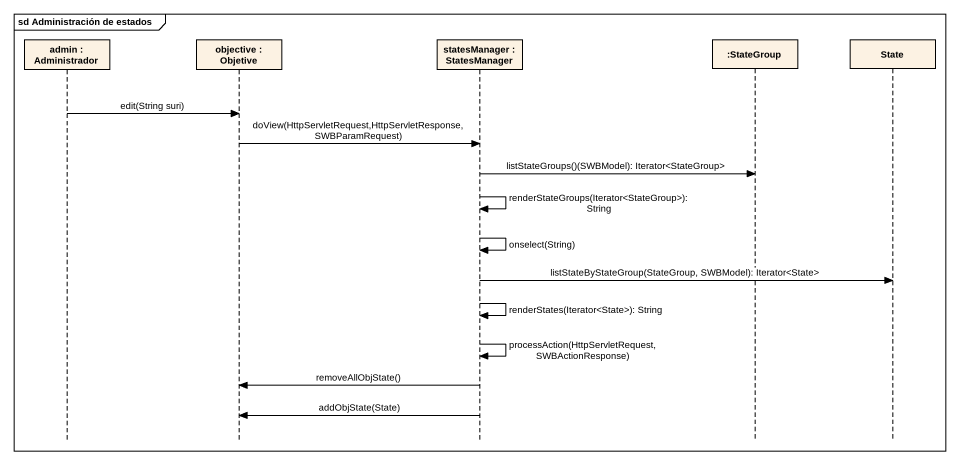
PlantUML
@startuml
mainframe sd Administración de estados
hide footbox
participant "admin : Administrador" as admin
participant "objective : Objetive" as objective
participant "statesManager : StatesManager" as statesManager
participant ":StateGroup" as StateGroup
participant "State" as State_

admin -> objective : edit(String suri)
objective -> statesManager : doView(HttpServletRequest,HttpServletResponse,SWBParamRequest)
statesManager -> StateGroup : listStateGroups()(SWBModel): Iterator<StateGroup>
statesManager -> statesManager : renderStateGroups(Iterator<StateGroup>): String
statesManager -> statesManager : onselect(String)
statesManager -> State_ : listStateByStateGroup(StateGroup, SWBModel): Iterator<State>
statesManager -> statesManager : renderStates(Iterator<State>): String
statesManager -> statesManager : processAction(HttpServletRequest, SWBActionResponse)
statesManager -> objective : removeAllObjState()
statesManager -> objective : addObjState(State)
@enduml
